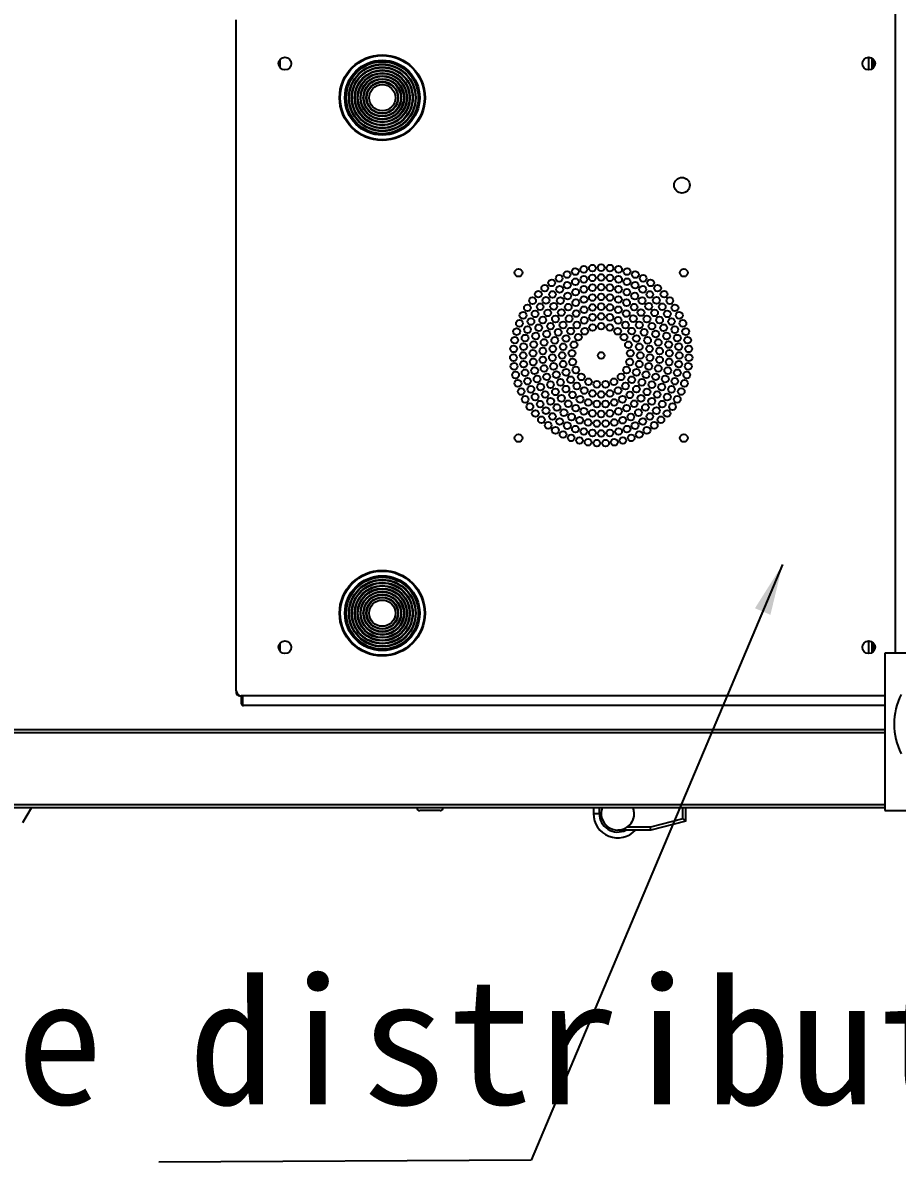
# Model space of a CAD drawing. Header units: millimetres. Extents: x 32496 to 166256, y 3504 to 23939.
# Drawn here: x 51123 to 52021, y 19367 to 20539 of the extents above; entities that cross this region are included whole.
import ezdxf

# ---------------------------------------------------------------- set-up
doc = ezdxf.new("R2010")
doc.units = ezdxf.units.MM
doc.layers.get('0').update_dxf_attribs({"lineweight": 35})
for name, color, linetype in [('8MY-D02-071-004-01_1_0', 7, 'Continuous'), ('8MY-GJ-D02-071-002_1_0', 7, 'Continuous'), ('8MY-GJ-D02-071-102_1_0', 7, 'Continuous'), ('8MY-GJ-D02-B003_1_0', 7, 'Continuous'), ('8MYXB-9841-D02-01_1_0', 7, 'Continuous'), ('A006-B_MIR-BYQ_0', 7, 'Continuous'), ('A007_MIR_0', 7, 'Continuous'), ('A010_MIR_0', 7, 'Continuous'), ('A011_MIR_0', 7, 'Continuous'), ('E090240-C_0', 7, 'Continuous'), ('JIAOJIAN-2-C_0', 7, 'Continuous'), ('PRODUCT_251808_0', 7, 'Continuous'), ('S04S0230_0', 7, 'Continuous'), ('TXQ-80_3_0', 7, 'Continuous')]:
    doc.layers.add(name, color=color, linetype=linetype)
doc.layers.add('标注', color=5, linetype='Continuous', lineweight=18)
doc.styles.add('txtstyle_200', font='')
doc.styles.add('仿宋', font='simfang.ttf', dxfattribs={"width": 0.8})
doc.styles.get('txtstyle_200').set_extended_font_data('宋体')
doc.dimstyles.new('12倍', dxfattribs={"dimscale": 21, "dimtxt": 3.5, "dimasz": 2.5, "dimexe": 1.5, "dimexo": 0, "dimgap": 1, "dimtad": 1, "dimtoh": 1, "dimdsep": 46, "dimtxsty": '仿宋', "dimcen": 2.5, "dimdle": 5, "dimclrd": 4, "dimclre": 4, "dimclrt": 3, "dimadec": 0, "dimazin": 0, "dimtfac": 1, "dimtmove": 0, "dimatfit": 3, "dimfxl": 1, "dimtolj": 1, "dimarcsym": 0})

msp = doc.modelspace()

# ---------------------------------------------------------------- linework, layer by layer
at = {"layer": '8MY-D02-071-004-01_1_0', "color": 7, "linetype": 'Continuous'}
for p, q in [((51342.14, 19851.888), (51342.14, 20541.888)), ((52008.64, 19846.888), (51347.14, 19846.888))]:
    msp.add_line(p, q, dxfattribs=at)
for centre, radius in [((51392.14, 20496.888), 6.5), ((51992.14, 20496.888), 6.5), ((51800.14, 20371.888), 8), ((51708.155, 20286.681), 3.5), ((51717.14, 20287.129), 3.5), ((51726.125, 20286.681), 3.5), ((51632.14, 20281.888), 4), ((51673.982, 20276.14), 3.5), ((51682.087, 20280.043), 3.5), ((51690.541, 20283.12), 3.5), ((51699.259, 20285.34), 3.5), ((51699.29, 20275.091), 3.5), ((51708.159, 20276.598), 3.5), ((51717.14, 20277.102), 3.5), ((51726.121, 20276.598), 3.5), ((51734.989, 20275.091), 3.5), ((51735.021, 20285.34), 3.5), ((51743.739, 20283.12), 3.5), ((51752.192, 20280.043), 3.5), ((51760.298, 20276.14), 3.5), ((51802.14, 20281.888), 4), ((51659.134, 20266.017), 3.5), ((51666.305, 20271.449), 3.5), ((51674.463, 20264.807), 3.5), ((51682.336, 20269.159), 3.5), ((51690.647, 20272.601), 3.5), ((51699.336, 20264.78), 3.5), ((51708.164, 20266.499), 3.5), ((51717.14, 20267.075), 3.5), ((51726.115, 20266.499), 3.5), ((51734.943, 20264.78), 3.5), ((51743.633, 20272.601), 3.5), ((51751.943, 20269.159), 3.5), ((51759.816, 20264.807), 3.5), ((51767.974, 20271.449), 3.5), ((51775.145, 20266.017), 3.5), ((51646.587, 20253.152), 3.5), ((51652.539, 20259.898), 3.5), ((51660.42, 20253.608), 3.5), ((51667.127, 20259.602), 3.5), ((51675.16, 20253.137), 3.5), ((51682.698, 20258.044), 3.5), ((51690.801, 20261.946), 3.5), ((51699.407, 20254.376), 3.5), ((51708.173, 20256.377), 3.5), ((51717.14, 20257.049), 3.5), ((51726.106, 20256.377), 3.5), ((51734.872, 20254.376), 3.5), ((51743.479, 20261.946), 3.5), ((51751.582, 20258.044), 3.5), ((51759.12, 20253.137), 3.5), ((51767.152, 20259.602), 3.5), ((51773.86, 20253.608), 3.5), ((51781.74, 20259.898), 3.5), ((51787.693, 20253.152), 3.5), ((51641.335, 20245.848), 3.5), ((51649.221, 20239.565), 3.5), ((51654.426, 20246.901), 3.5), ((51662.265, 20240.649), 3.5), ((51668.312, 20247.307), 3.5), ((51676.22, 20240.989), 3.5), ((51683.25, 20246.595), 3.5), ((51691.037, 20251.091), 3.5), ((51691.426, 20239.925), 3.5), ((51699.524, 20243.825), 3.5), ((51708.188, 20246.216), 3.5), ((51717.14, 20247.022), 3.5), ((51726.092, 20246.216), 3.5), ((51734.756, 20243.825), 3.5), ((51742.853, 20239.925), 3.5), ((51743.242, 20251.091), 3.5), ((51751.029, 20246.595), 3.5), ((51758.059, 20240.989), 3.5), ((51765.968, 20247.307), 3.5), ((51772.014, 20240.649), 3.5), ((51779.854, 20246.901), 3.5), ((51785.059, 20239.565), 3.5), ((51792.944, 20245.848), 3.5), ((51633.137, 20229.857), 3.5), ((51636.837, 20238.057), 3.5), ((51644.869, 20231.692), 3.5), ((51657.12, 20233.273), 3.5), ((51670.104, 20234.398), 3.5), ((51677.944, 20228.146), 3.5), ((51684.155, 20234.643), 3.5), ((51692.133, 20228.245), 3.5), ((51699.738, 20233.023), 3.5), ((51708.215, 20235.99), 3.5), ((51717.14, 20236.995), 3.5), ((51726.064, 20235.99), 3.5), ((51734.542, 20233.023), 3.5), ((51742.146, 20228.245), 3.5), ((51750.125, 20234.643), 3.5), ((51756.336, 20228.146), 3.5), ((51764.175, 20234.398), 3.5), ((51777.16, 20233.273), 3.5), ((51789.41, 20231.692), 3.5), ((51797.443, 20238.057), 3.5), ((51801.143, 20229.857), 3.5), ((51630.272, 20221.329), 3.5), ((51641.427, 20223.381), 3.5), ((51649.853, 20216.858), 3.5), ((51652.96, 20225.299), 3.5), ((51661.138, 20218.867), 3.5), ((51665.039, 20226.968), 3.5), ((51672.992, 20220.645), 3.5), ((51685.783, 20221.895), 3.5), ((51700.195, 20221.742), 3.5), ((51708.273, 20225.632), 3.5), ((51717.14, 20226.968), 3.5), ((51726.006, 20225.632), 3.5), ((51734.085, 20221.742), 3.5), ((51748.497, 20221.895), 3.5), ((51761.287, 20220.645), 3.5), ((51769.24, 20226.968), 3.5), ((51773.142, 20218.867), 3.5), ((51781.32, 20225.299), 3.5), ((51784.426, 20216.858), 3.5), ((51792.853, 20223.381), 3.5), ((51804.008, 20221.329), 3.5), ((51628.27, 20212.558), 3.5), ((51637.43, 20205.869), 3.5), ((51638.937, 20214.737), 3.5), ((51647.852, 20208.09), 3.5), ((51658.488, 20210.275), 3.5), ((51669.46, 20212.38), 3.5), ((51678.038, 20205.813), 3.5), ((51681.005, 20214.29), 3.5), ((51689.139, 20207.878), 3.5), ((51693.622, 20215.643), 3.5), ((51740.657, 20215.643), 3.5), ((51745.141, 20207.878), 3.5), ((51753.275, 20214.29), 3.5), ((51756.241, 20205.813), 3.5), ((51764.82, 20212.38), 3.5), ((51775.792, 20210.275), 3.5), ((51786.427, 20208.09), 3.5), ((51795.343, 20214.737), 3.5), ((51796.849, 20205.869), 3.5), ((51806.01, 20212.558), 3.5), ((51626.927, 20194.638), 3.5), ((51627.151, 20203.632), 3.5), ((51636.926, 20196.888), 3.5), ((51646.988, 20199.138), 3.5), ((51657.147, 20201.384), 3.5), ((51667.056, 20194.639), 3.5), ((51667.46, 20203.618), 3.5), ((51677.033, 20196.888), 3.5), ((51687.144, 20199.136), 3.5), ((51717.14, 20196.888), 3.5), ((51747.136, 20199.136), 3.5), ((51757.247, 20196.888), 3.5), ((51766.82, 20203.618), 3.5), ((51767.223, 20194.639), 3.5), ((51777.132, 20201.384), 3.5), ((51787.291, 20199.138), 3.5), ((51797.354, 20196.888), 3.5), ((51807.128, 20203.632), 3.5), ((51807.353, 20194.638), 3.5), ((51627.599, 20185.667), 3.5), ((51637.43, 20187.907), 3.5), ((51647.277, 20190.149), 3.5), ((51648.712, 20181.27), 3.5), ((51657.147, 20192.392), 3.5), ((51658.488, 20183.501), 3.5), ((51668.263, 20185.732), 3.5), ((51678.038, 20187.964), 3.5), ((51687.814, 20190.195), 3.5), ((51691.089, 20181.848), 3.5), ((51743.19, 20181.848), 3.5), ((51746.466, 20190.195), 3.5), ((51756.241, 20187.964), 3.5), ((51766.017, 20185.732), 3.5), ((51775.792, 20183.501), 3.5), ((51777.132, 20192.392), 3.5), ((51785.567, 20181.27), 3.5), ((51787.003, 20190.149), 3.5), ((51796.849, 20187.907), 3.5), ((51806.68, 20185.667), 3.5), ((51629.161, 20176.808), 3.5), ((51638.937, 20179.039), 3.5), ((51641.427, 20170.395), 3.5), ((51651.271, 20172.648), 3.5), ((51661.138, 20174.909), 3.5), ((51671.04, 20177.184), 3.5), ((51675.299, 20169.27), 3.5), ((51681.005, 20179.486), 3.5), ((51685.783, 20171.882), 3.5), ((51696.68, 20174.838), 3.5), ((51704.088, 20169.787), 3.5), ((51730.191, 20169.787), 3.5), ((51737.6, 20174.838), 3.5), ((51748.497, 20171.882), 3.5), ((51753.275, 20179.486), 3.5), ((51758.98, 20169.27), 3.5), ((51763.239, 20177.184), 3.5), ((51773.142, 20174.909), 3.5), ((51783.008, 20172.648), 3.5), ((51792.853, 20170.395), 3.5), ((51795.343, 20179.039), 3.5), ((51805.118, 20176.808), 3.5), ((51631.598, 20168.148), 3.5), ((51634.885, 20159.773), 3.5), ((51644.869, 20162.085), 3.5), ((51654.912, 20164.424), 3.5), ((51665.039, 20166.808), 3.5), ((51670.104, 20159.379), 3.5), ((51680.903, 20162.243), 3.5), ((51692.133, 20165.531), 3.5), ((51699.738, 20160.753), 3.5), ((51708.215, 20157.787), 3.5), ((51712.657, 20167.144), 3.5), ((51721.623, 20167.144), 3.5), ((51726.064, 20157.787), 3.5), ((51734.542, 20160.753), 3.5), ((51742.146, 20165.531), 3.5), ((51753.376, 20162.243), 3.5), ((51764.175, 20159.379), 3.5), ((51769.24, 20166.808), 3.5), ((51779.368, 20164.424), 3.5), ((51789.41, 20162.085), 3.5), ((51799.395, 20159.773), 3.5), ((51802.682, 20168.148), 3.5), ((51638.989, 20151.768), 3.5), ((51649.221, 20154.212), 3.5), ((51654.426, 20146.876), 3.5), ((51659.574, 20156.733), 3.5), ((51665.182, 20149.701), 3.5), ((51676.22, 20152.787), 3.5), ((51683.25, 20147.181), 3.5), ((51687.672, 20156.329), 3.5), ((51695.388, 20151.719), 3.5), ((51703.802, 20148.561), 3.5), ((51712.646, 20146.956), 3.5), ((51717.14, 20156.781), 3.5), ((51721.634, 20146.956), 3.5), ((51730.477, 20148.561), 3.5), ((51738.892, 20151.719), 3.5), ((51746.608, 20156.329), 3.5), ((51751.029, 20147.181), 3.5), ((51758.059, 20152.787), 3.5), ((51769.098, 20149.701), 3.5), ((51774.705, 20156.733), 3.5), ((51779.854, 20146.876), 3.5), ((51785.059, 20154.212), 3.5), ((51795.291, 20151.768), 3.5), ((51643.87, 20144.211), 3.5), ((51649.479, 20137.177), 3.5), ((51660.42, 20140.168), 3.5), ((51667.127, 20134.174), 3.5), ((51671.642, 20143.444), 3.5), ((51678.85, 20138.065), 3.5), ((51691.037, 20142.685), 3.5), ((51699.407, 20139.4), 3.5), ((51708.173, 20137.4), 3.5), ((51717.14, 20136.728), 3.5), ((51726.106, 20137.4), 3.5), ((51734.872, 20139.4), 3.5), ((51743.242, 20142.685), 3.5), ((51755.429, 20138.065), 3.5), ((51762.637, 20143.444), 3.5), ((51767.152, 20134.174), 3.5), ((51773.86, 20140.168), 3.5), ((51784.801, 20137.177), 3.5), ((51790.41, 20144.211), 3.5), ((51655.76, 20130.737), 3.5), ((51662.652, 20124.954), 3.5), ((51674.463, 20128.969), 3.5), ((51682.336, 20124.618), 3.5), ((51686.687, 20133.652), 3.5), ((51695.023, 20130.276), 3.5), ((51703.723, 20127.995), 3.5), ((51712.643, 20126.845), 3.5), ((51721.637, 20126.845), 3.5), ((51730.557, 20127.995), 3.5), ((51739.256, 20130.276), 3.5), ((51747.593, 20133.652), 3.5), ((51751.943, 20124.618), 3.5), ((51759.816, 20128.969), 3.5), ((51771.628, 20124.954), 3.5), ((51778.519, 20130.737), 3.5), ((51632.14, 20111.888), 4), ((51670.085, 20119.886), 3.5), ((51677.986, 20115.584), 3.5), ((51686.276, 20112.09), 3.5), ((51690.647, 20121.175), 3.5), ((51699.29, 20118.685), 3.5), ((51708.159, 20117.178), 3.5), ((51717.14, 20116.674), 3.5), ((51726.121, 20117.178), 3.5), ((51734.989, 20118.685), 3.5), ((51743.633, 20121.175), 3.5), ((51748.004, 20112.09), 3.5), ((51756.294, 20115.584), 3.5), ((51764.195, 20119.886), 3.5), ((51802.14, 20111.888), 4), ((51694.872, 20109.438), 3.5), ((51703.69, 20107.655), 3.5), ((51712.642, 20106.759), 3.5), ((51721.638, 20106.759), 3.5), ((51730.589, 20107.655), 3.5), ((51739.407, 20109.438), 3.5), ((51392.14, 19896.888), 6.5), ((51992.14, 19896.888), 6.5)]:
    msp.add_circle(centre, radius, dxfattribs=at)
msp.add_arc((51347.14, 19851.888), 5, 180, 270, dxfattribs=at)
at = {"layer": '8MY-GJ-D02-071-002_1_0', "color": 7, "linetype": 'Continuous'}
for p, q in [((51387.14, 20492.752), (51387.14, 20501.024)), ((51997.14, 20501.024), (51997.14, 20492.752)), ((51387.14, 19892.752), (51387.14, 19901.024)), ((51997.14, 19901.024), (51997.14, 19892.752))]:
    msp.add_line(p, q, dxfattribs=at)
at = {"layer": '8MY-GJ-D02-071-102_1_0', "color": 7, "linetype": 'Continuous'}
for p, q in [((51992.14, 20490.388), (51992.14, 20503.388)), ((51992.14, 19890.388), (51992.14, 19903.388))]:
    msp.add_line(p, q, dxfattribs=at)
at = {"layer": '8MY-GJ-D02-071-102_1_0', "color": 9, "linetype": 'Continuous'}
for p, q in [((51995.34, 20502.542), (51995.34, 20491.234)), ((51995.34, 19902.542), (51995.34, 19891.234))]:
    msp.add_line(p, q, dxfattribs=at)
at = {"layer": '8MY-GJ-D02-B003_1_0', "color": 7, "linetype": 'Continuous'}
for p, q in [((51342.14, 19851.888), (51342.14, 19850.088)), ((51345.34, 19846.888), (51347.14, 19846.888))]:
    msp.add_line(p, q, dxfattribs=at)
at = {"layer": '8MY-GJ-D02-B003_1_0', "color": 9, "linetype": 'Continuous'}
for p, q in [((51342.482, 19850.088), (51342.14, 19850.088)), ((51345.34, 19847.23), (51345.34, 19846.888))]:
    msp.add_line(p, q, dxfattribs=at)
at = {"layer": '8MY-GJ-D02-B003_1_0', "color": 7, "linetype": 'Continuous'}
msp.add_arc((51345.34, 19850.088), 3.2, 180, 270, dxfattribs=at)
at = {"layer": '8MYXB-9841-D02-01_1_0', "color": 7, "linetype": 'Continuous'}
for p, q in [((51347.14, 19846.888), (51347.14, 19839.288)), ((51348.64, 19846.888), (51348.64, 19839.288)), ((51347.14, 19839.288), (51348.64, 19839.288)), ((52008.64, 19836.888), (51349.54, 19836.888))]:
    msp.add_line(p, q, dxfattribs=at)
for centre, radius, start, end in [((51349.54, 19839.288), 2.4, 180, 270), ((51349.54, 19839.288), 0.9, 180, 205.972061), ((51476.007, 19869.625), 130.93, 193.397119, 193.573818)]:
    msp.add_arc(centre, radius, start, end, dxfattribs=at)
msp.add_open_spline([(51349.54, 19836.888), (51349.457, 19836.888), (51349.333, 19837.024), (51349.227, 19837.228), (51349.127, 19837.474), (51349.03, 19837.771), (51348.892, 19838.25), (51348.798, 19838.631), (51348.734, 19838.896)], degree=3, knots=[0, 0, 0, 0, 0.11268842, 0.2056536, 0.32465961, 0.46756841, 0.63084116, 1, 1, 1, 1], dxfattribs=at)
at = {"layer": 'A006-B_MIR-BYQ_0', "color": 7, "linetype": 'Continuous'}
msp.add_arc((51734.14, 19725.888), 17, 159.277695, 20.722305, dxfattribs=at)
at = {"layer": 'A007_MIR_0', "color": 7, "linetype": 'Continuous'}
for p, q in [((51709.14, 19731.888), (51709.14, 19725.888)), ((51715.14, 19731.888), (51715.14, 19725.888))]:
    msp.add_line(p, q, dxfattribs=at)
at = {"layer": 'A007_MIR_0', "color": 9, "linetype": 'Continuous'}
msp.add_line((51709.14, 19725.888), (51715.14, 19725.888), dxfattribs=at)
at = {"layer": 'A007_MIR_0', "color": 7, "linetype": 'Continuous'}
for radius, end in [(25, 316.975233), (19, 296.218565)]:
    msp.add_arc((51734.14, 19725.888), radius, 180, end, dxfattribs=at)
at = {"layer": 'A010_MIR_0', "color": 9, "linetype": 'Continuous'}
for p, q in [((51801.14, 19720.41), (51801.14, 19731.366)), ((51801.14, 19720.41), (51767.787, 19711.888)), ((51767.787, 19711.888), (51743.783, 19711.888))]:
    msp.add_line(p, q, dxfattribs=at)
at = {"layer": 'A010_MIR_0', "color": 7, "linetype": 'Continuous'}
for p, q in [((51804.14, 19718.08), (51804.14, 19731.888)), ((51804.14, 19718.08), (51768.164, 19708.888)), ((51801.14, 19720.41), (51804.14, 19718.08)), ((51768.164, 19708.888), (51734.14, 19708.888)), ((51768.164, 19708.888), (51767.787, 19711.888))]:
    msp.add_line(p, q, dxfattribs=at)
msp.add_arc((51734.14, 19725.888), 17, 301.746781, 20.683927, dxfattribs=at)
at = {"layer": 'A011_MIR_0', "color": 7, "linetype": 'Continuous'}
msp.add_line((51551.64, 19728.888), (51530.64, 19728.888), dxfattribs=at)
for centre, start, end in [((51530.64, 19731.888), 180, 270), ((51551.64, 19731.888), 270, 0)]:
    msp.add_arc(centre, 3, start, end, dxfattribs=at)
at = {"layer": 'E090240-C_0', "color": 7, "linetype": 'Continuous'}
msp.add_line((52019.64, 19890.888), (52019.64, 22004.888), dxfattribs=at)
at = {"layer": 'JIAOJIAN-2-C_0', "color": 7, "linetype": 'Continuous'}
for p, q in [((52186.64, 19890.888), (52008.64, 19890.888)), ((52008.64, 19890.888), (52008.64, 19728.888)), ((52008.64, 19728.888), (52172.14, 19728.888))]:
    msp.add_line(p, q, dxfattribs=at)
msp.add_arc((52085.14, 19817.888), 67, 152.937964, 207.062036, dxfattribs=at)
at = {"layer": 'PRODUCT_251808_0', "color": 7, "linetype": 'Continuous'}
msp.add_line((51122.671, 19716.73), (51131.69, 19731.888), dxfattribs=at)
at = {"layer": 'S04S0230_0', "color": 7, "linetype": 'Continuous'}
for p, q in [((52008.64, 19811.888), (40172.64, 19811.888)), ((52008.64, 19731.888), (40172.64, 19731.888))]:
    msp.add_line(p, q, dxfattribs=at)
at = {"layer": 'S04S0230_0', "color": 9, "linetype": 'Continuous'}
for p, q in [((52008.64, 19808.888), (40172.64, 19808.888)), ((52008.64, 19734.888), (40166.64, 19734.888))]:
    msp.add_line(p, q, dxfattribs=at)
at = {"layer": 'TXQ-80_3_0', "color": 7, "linetype": 'Continuous'}
for centre, radius in [((51492.14, 20461.888), 44), ((51492.14, 20461.888), 38.5), ((51492.14, 20461.888), 37), ((51492.14, 20461.888), 34), ((51492.14, 20461.888), 31), ((51492.14, 20461.888), 28), ((51492.14, 20461.888), 25), ((51492.14, 20461.888), 22), ((51492.14, 20461.888), 19), ((51492.14, 20461.888), 16), ((51492.14, 19931.888), 44), ((51492.14, 19931.888), 38.5), ((51492.14, 19931.888), 37), ((51492.14, 19931.888), 34), ((51492.14, 19931.888), 31), ((51492.14, 19931.888), 28), ((51492.14, 19931.888), 25), ((51492.14, 19931.888), 22), ((51492.14, 19931.888), 19), ((51492.14, 19931.888), 16)]:
    msp.add_circle(centre, radius, dxfattribs=at)
at = {"layer": 'TXQ-80_3_0', "color": 9, "linetype": 'Continuous'}
for centre, radius in [((51492.14, 20461.888), 43.266), ((51492.14, 20461.888), 34.5), ((51492.14, 20461.888), 31.5), ((51492.14, 20461.888), 28.5), ((51492.14, 20461.888), 25.5), ((51492.14, 20461.888), 22.5), ((51492.14, 20461.888), 19.5), ((51492.14, 20461.888), 16.5), ((51492.14, 20461.888), 13.5), ((51492.14, 19931.888), 43.266), ((51492.14, 19931.888), 34.5), ((51492.14, 19931.888), 31.5), ((51492.14, 19931.888), 28.5), ((51492.14, 19931.888), 25.5), ((51492.14, 19931.888), 22.5), ((51492.14, 19931.888), 19.5), ((51492.14, 19931.888), 16.5), ((51492.14, 19931.888), 13.5)]:
    msp.add_circle(centre, radius, dxfattribs=at)

# ---------------------------------------------------------------- texts
at = {"layer": '标注', "color": 1, "lineweight": 13, "insert": (50232.09, 19384.031), "char_height": 130, "width": 3006.92935, "attachment_point": 7, "style": 'txtstyle_200'}
msp.add_mtext('{\\fFangSong_GB2312|b0|i0|c134|p49;Low voltage distribution cabinet}', dxfattribs=at)

# ---------------------------------------------------------------- leaders
at = {"lineweight": 13}
msp.add_leader([(51903.553, 19981.98), (51645.328, 19369.606), (51262.566, 19367.42)], dimstyle='12倍', override={"dimtad": 0}, dxfattribs=at)

doc.saveas('drawing.dxf')
